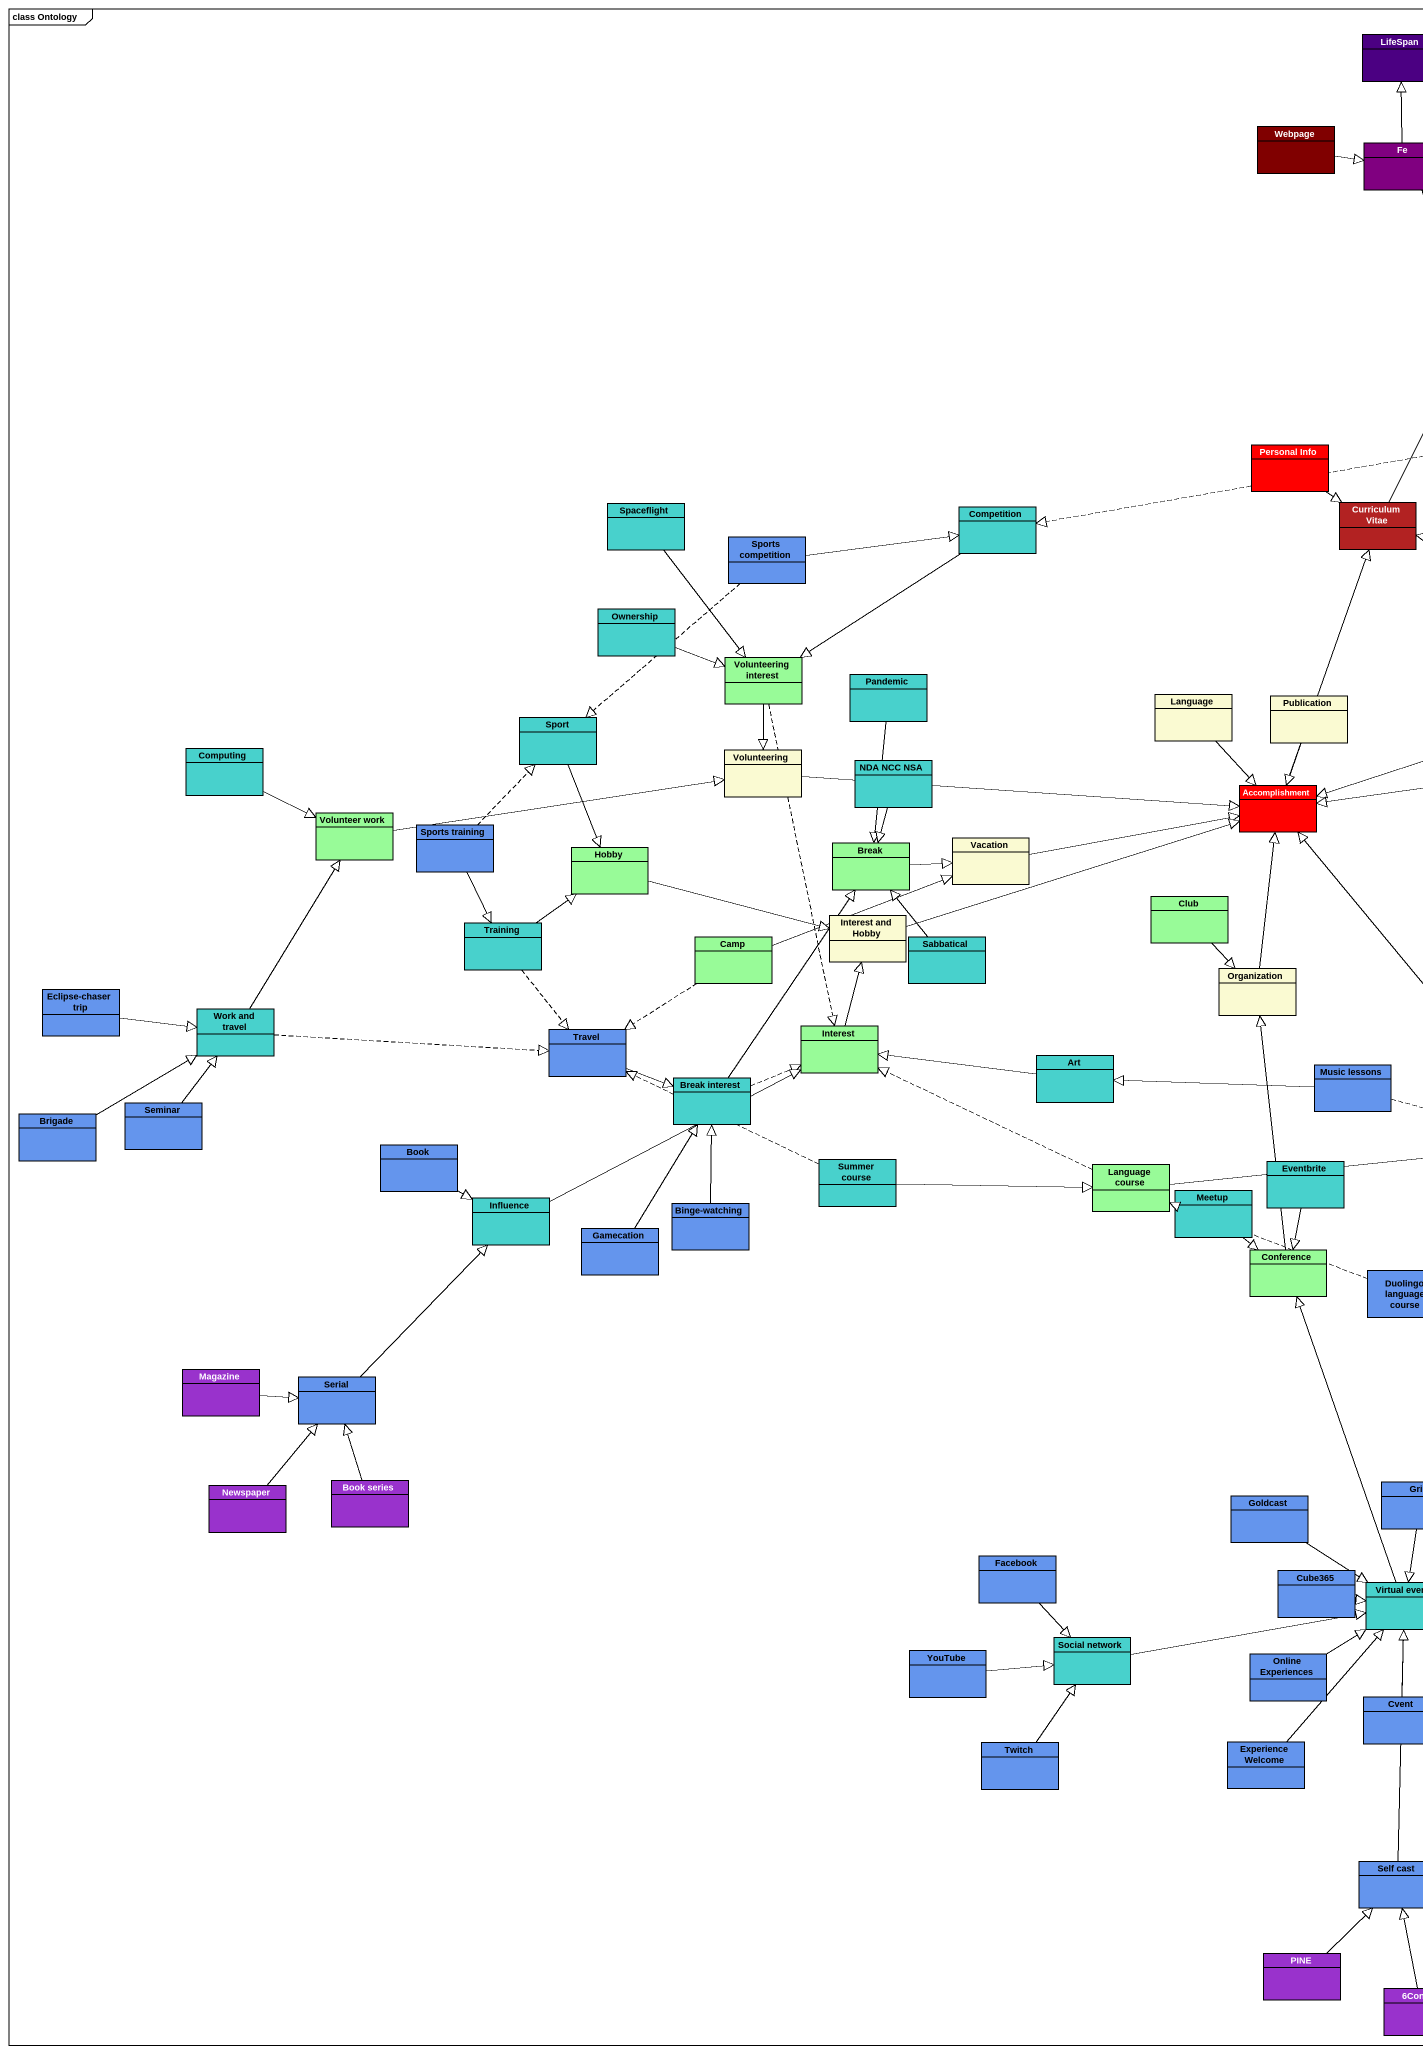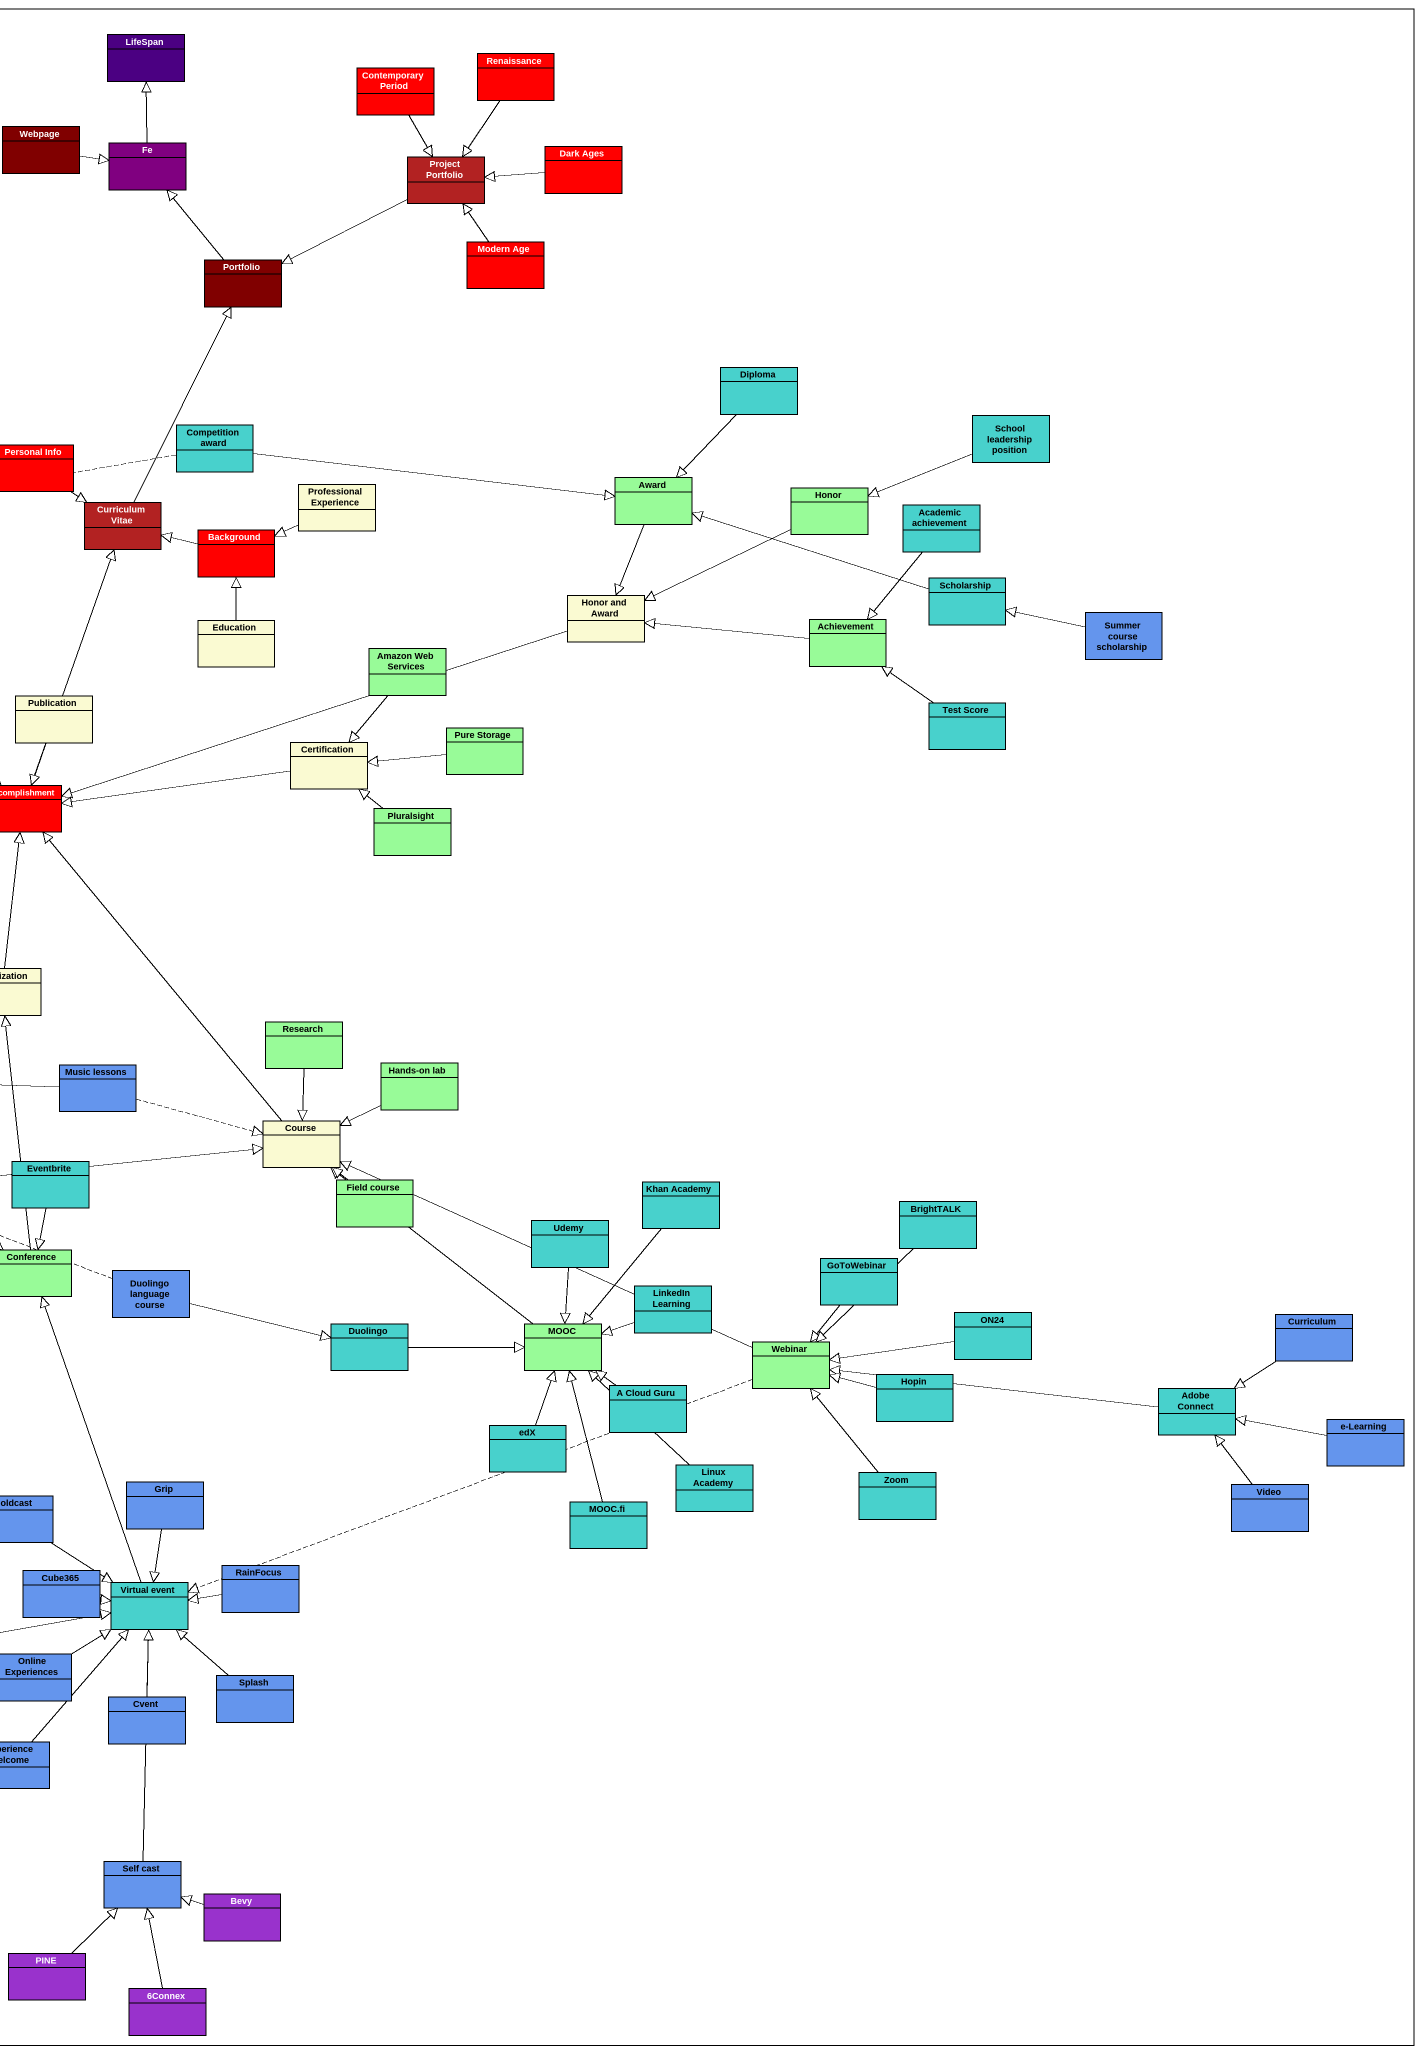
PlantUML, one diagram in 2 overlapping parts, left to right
@startuml
mainframe class Ontology
hide circle
hide empty members
class LifeSpan #4B0082
class "Contemporary Period" as Contemporary_Period #FF0000
class Renaissance #FF0000
class Webpage #800000
class Fe #800080
class "Dark Ages" as Dark_Ages #FF0000
class "Project Portfolio" as Project_Portfolio #B22222
class Portfolio #800000
class "Modern Age" as Modern_Age #FF0000
class Diploma #48D1CC
class "School leadership position" as School_leadership_position #48D1CC
class "Personal Info" as Personal_Info #FF0000
class "Competition award" as Competition_award #48D1CC
class "Professional Experience" as Professional_Experience #FAFAD2
class Award #98FB98
class Honor #98FB98
class Spaceflight #48D1CC
class "Sports competition" as Sports_competition #6495ED
class Competition #48D1CC
class "Curriculum Vitae" as Curriculum_Vitae #B22222
class Background #FF0000
class "Academic achievement" as Academic_achievement #48D1CC
class Ownership #48D1CC
class "Honor and Award" as Honor_and_Award #FAFAD2
class Scholarship #48D1CC
class "Summer course scholarship" as Summer_course_scholarship #6495ED
class Education #FAFAD2
class "Amazon Web Services" as Amazon_Web_Services #98FB98
class Achievement #98FB98
class "Volunteering interest" as Volunteering_interest #98FB98
class Pandemic #48D1CC
class Sport #48D1CC
class Language #FAFAD2
class Publication #FAFAD2
class "Pure Storage" as Pure_Storage #98FB98
class "Test Score" as Test_Score #48D1CC
class Computing #48D1CC
class Volunteering #FAFAD2
class "NDA NCC NSA" as NDA_NCC_NSA #48D1CC
class Certification #FAFAD2
class Accomplishment #FF0000
class Pluralsight #98FB98
class "Volunteer work" as Volunteer_work #98FB98
class "Sports training" as Sports_training #6495ED
class Hobby #98FB98
class "Break" as Break_ #98FB98
class Vacation #FAFAD2
class Training #48D1CC
class "Interest and Hobby" as Interest_and_Hobby #FAFAD2
class Club #98FB98
class Camp #98FB98
class Sabbatical #48D1CC
class "Eclipse-chaser trip" as Eclipse_chaser_trip #6495ED
class Organization #FAFAD2
class "Work and travel" as Work_and_travel #48D1CC
class Travel #6495ED
class Interest #98FB98
class Research #98FB98
class "Break interest" as Break_interest #48D1CC
class Art #48D1CC
class "Music lessons" as Music_lessons #6495ED
class "Hands-on lab" as Hands_on_lab #98FB98
class Brigade #6495ED
class Seminar #6495ED
class Book #6495ED
class Course #FAFAD2
class "Summer course" as Summer_course #48D1CC
class "Language course" as Language_course #98FB98
class Meetup #48D1CC
class Eventbrite #48D1CC
class "Field course" as Field_course #98FB98
class "Khan Academy" as Khan_Academy #48D1CC
class Influence #48D1CC
class Gamecation #6495ED
class "Binge-watching" as Binge_watching #6495ED
class Udemy #48D1CC
class BrightTALK #48D1CC
class Conference #98FB98
class "Duolingo language course" as Duolingo_language_course #6495ED
class GoToWebinar #48D1CC
class "LinkedIn Learning" as LinkedIn_Learning #48D1CC
class ON24 #48D1CC
class Duolingo #48D1CC
class MOOC #98FB98
class Webinar #98FB98
class Curriculum #6495ED
class Magazine #9932CC
class Serial #6495ED
class "A Cloud Guru" as A_Cloud_Guru #48D1CC
class Hopin #48D1CC
class "Adobe Connect" as Adobe_Connect #48D1CC
class edX #48D1CC
class "e-Learning" as e_Learning #6495ED
class "Linux Academy" as Linux_Academy #48D1CC
class Newspaper #9932CC
class "Book series" as Book_series #9932CC
class Goldcast #6495ED
class Grip #6495ED
class "MOOC.fi" as MOOC_fi #48D1CC
class Zoom #48D1CC
class Video #6495ED
class Facebook #6495ED
class Cube365 #6495ED
class "Virtual event" as Virtual_event #48D1CC
class RainFocus #6495ED
class YouTube #6495ED
class "Social network" as Social_network #48D1CC
class "Online Experiences" as Online_Experiences #6495ED
class Cvent #6495ED
class Splash #6495ED
class Twitch #6495ED
class "Experience Welcome" as Experience_Welcome #6495ED
class "Self cast" as Self_cast #6495ED
class Bevy #9932CC
class PINE #9932CC
class "6Connex" as c6Connex #9932CC
Contemporary_Period --|> Project_Portfolio
Renaissance --|> Project_Portfolio
Webpage -right-|> Fe
Fe -up-|> LifeSpan
Dark_Ages -left-|> Project_Portfolio
Project_Portfolio -left-|> Portfolio
Portfolio -up-|> Fe
Modern_Age -up-|> Project_Portfolio
Diploma --|> Award
School_leadership_position -left-|> Honor
Personal_Info --|> Curriculum_Vitae
Competition_award -right-|> Award
Competition_award .left.|> Competition
Professional_Experience -left-|> Background
Award --|> Honor_and_Award
Honor -left-|> Honor_and_Award
Spaceflight --|> Volunteering_interest
Sports_competition -right-|> Competition
Sports_competition ..|> Sport
Competition --|> Volunteering_interest
Curriculum_Vitae -up-|> Portfolio
Background -left-|> Curriculum_Vitae
Academic_achievement --|> Achievement
Ownership -right-|> Volunteering_interest
Honor_and_Award -left-|> Accomplishment
Scholarship -left-|> Award
Summer_course_scholarship -left-|> Scholarship
Education -up-|> Background
Amazon_Web_Services --|> Certification
Achievement -left-|> Honor_and_Award
Volunteering_interest --|> Volunteering
Volunteering_interest ..|> Interest
Pandemic --|> Break_
Sport --|> Hobby
Language --|> Accomplishment
Publication --|> Accomplishment
Pure_Storage -left-|> Certification
Test_Score -up-|> Achievement
Computing -right-|> Volunteer_work
Volunteering -right-|> Accomplishment
NDA_NCC_NSA --|> Break_
Certification -left-|> Accomplishment
Accomplishment -up-|> Curriculum_Vitae
Pluralsight -up-|> Certification
Volunteer_work -right-|> Volunteering
Sports_training .up.|> Sport
Sports_training --|> Training
Hobby -right-|> Interest_and_Hobby
Break_ -right-|> Vacation
Vacation -right-|> Accomplishment
Training -up-|> Hobby
Training ..|> Travel
Interest_and_Hobby -right-|> Accomplishment
Club --|> Organization
Camp -right-|> Vacation
Camp ..|> Travel
Sabbatical -up-|> Break_
Eclipse_chaser_trip -right-|> Work_and_travel
Organization -up-|> Accomplishment
Work_and_travel -up-|> Volunteer_work
Work_and_travel .right.|> Travel
Travel -right-|> Break_interest
Interest -up-|> Interest_and_Hobby
Research --|> Course
Break_interest -up-|> Break_
Break_interest .right.|> Interest
Art -left-|> Interest
Music_lessons -left-|> Art
Music_lessons .right.|> Course
Hands_on_lab -left-|> Course
Brigade -right-|> Work_and_travel
Seminar -up-|> Work_and_travel
Book -right-|> Influence
Course -up-|> Accomplishment
Summer_course .left.|> Travel
Summer_course -right-|> Language_course
Language_course .left.|> Interest
Language_course -right-|> Course
Meetup --|> Conference
Eventbrite --|> Conference
Field_course -up-|> Course
Khan_Academy --|> MOOC
Influence -right-|> Interest
Gamecation -up-|> Break_interest
Binge_watching -up-|> Break_interest
Udemy --|> MOOC
BrightTALK --|> Webinar
Conference -up-|> Organization
Duolingo_language_course .left.|> Language_course
Duolingo_language_course -right-|> Duolingo
GoToWebinar --|> Webinar
LinkedIn_Learning -left-|> MOOC
ON24 -left-|> Webinar
Duolingo -right-|> MOOC
MOOC -up-|> Course
Webinar -left-|> Course
Webinar .left.|> Virtual_event
Curriculum --|> Adobe_Connect
Magazine -right-|> Serial
Serial -up-|> Influence
A_Cloud_Guru -up-|> MOOC
Hopin -left-|> Webinar
Adobe_Connect -left-|> Webinar
edX -up-|> MOOC
e_Learning -left-|> Adobe_Connect
Linux_Academy -up-|> MOOC
Newspaper -up-|> Serial
Book_series -up-|> Serial
Goldcast --|> Virtual_event
Grip --|> Virtual_event
MOOC_fi -up-|> MOOC
Zoom -up-|> Webinar
Video -up-|> Adobe_Connect
Facebook --|> Social_network
Cube365 -right-|> Virtual_event
Virtual_event -up-|> Conference
RainFocus -left-|> Virtual_event
YouTube -right-|> Social_network
Social_network -right-|> Virtual_event
Online_Experiences -up-|> Virtual_event
Cvent -up-|> Virtual_event
Splash -up-|> Virtual_event
Twitch -up-|> Social_network
Experience_Welcome -up-|> Virtual_event
Self_cast -up-|> Virtual_event
Bevy -left-|> Self_cast
PINE -up-|> Self_cast
c6Connex -up-|> Self_cast
@enduml
